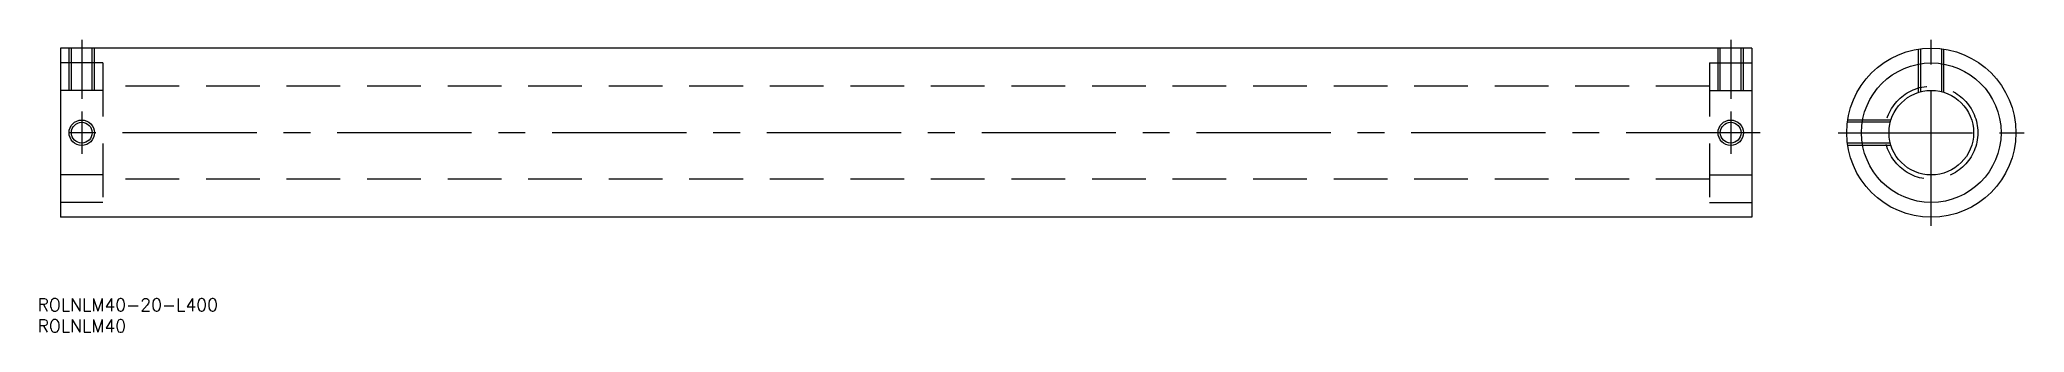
# Model space of a CAD drawing. Extents: x -447 to 22, y -47 to 22.
import ezdxf

# ---------------------------------------------------------------- set-up
doc = ezdxf.new("R2010")
doc.units = 0
doc.linetypes.add('CENTER', pattern=[50.8, 31.75, -6.35, 6.35, -6.35])
doc.linetypes.add('DASHED', pattern=[19.05, 12.7, -6.35])
doc.layers.get('0').update_dxf_attribs({"linetype": 'CONTINUOUS'})
doc.layers.add('CENTER', color=1, linetype='CONTINUOUS')
doc.styles.get("Standard").update_dxf_attribs({"font": 'txt.shx', "height": 3, "bigfont": 'bigfont.shx'})

msp = doc.modelspace()

# ---------------------------------------------------------------- linework, layer by layer
at = {"color": 7, "linetype": 'CONTINUOUS'}
for p, q in [((-42.44, 20), (-442.44, 20)), ((-442.44, 20), (-442.44, -20)), ((-42.44, 20), (-42.44, -20)), ((-42.44, -20), (-442.44, -20))]:
    msp.add_line(p, q, dxfattribs=at)
at = {"color": 3, "linetype": 'DASHED'}
for p, q in [((-440.44, 10), (-440.44, 20)), ((-439.9, 10), (-439.9, 20)), ((-434.98, 10), (-434.98, 20)), ((-434.44, 10), (-434.44, 20)), ((-50.44, 10), (-50.44, 20)), ((-49.9, 10), (-49.9, 20)), ((-44.98, 10), (-44.98, 20)), ((-44.44, 10), (-44.44, 20)), ((-3, 9.54), (-3, 19.77)), ((-2.46, 9.69), (-2.46, 19.85)), ((2.46, 9.69), (2.46, 19.85)), ((3, 9.54), (3, 19.77)), ((-432.44, 16.5), (-442.44, 16.5)), ((-432.44, 16.5), (-432.44, -16.5)), ((-52.44, 16.5), (-52.44, -16.5)), ((-52.44, 16.5), (-42.44, 16.5)), ((-432.44, 10), (-442.44, 10)), ((-52.44, 11), (-432.44, 11)), ((-52.44, 10), (-42.44, 10)), ((-9.69, 2.46), (-19.85, 2.46)), ((-9.54, 3), (-19.77, 3)), ((-9.69, -2.46), (-19.85, -2.46)), ((-9.54, -3), (-19.77, -3)), ((-432.44, -10), (-442.44, -10)), ((-52.44, -11), (-432.44, -11)), ((-52.44, -10), (-42.44, -10)), ((-432.44, -16.5), (-442.44, -16.5)), ((-52.44, -16.5), (-42.44, -16.5))]:
    msp.add_line(p, q, dxfattribs=at)
at = {"color": 7, "linetype": 'CONTINUOUS'}
for centre, radius in [((0, 0), 20), ((0, 0), 16.5), ((0, 0), 10), ((-437.44, 0), 2.46), ((-47.44, 0), 2.46)]:
    msp.add_circle(centre, radius, dxfattribs=at)
at = {"color": 3, "linetype": 'DASHED'}
msp.add_circle((0, 0), 11, dxfattribs=at)
at = {"color": 3, "linetype": 'CONTINUOUS'}
for centre in [(-437.44, 0), (-47.44, 0)]:
    msp.add_circle(centre, 3, dxfattribs=at)
at = {"layer": 'CENTER', "color": 1, "linetype": 'CENTER'}
for p, q in [((-437.44, 22), (-437.44, 8)), ((-47.44, 22), (-47.44, 8)), ((0, -22), (0, 22)), ((-437.44, 5), (-437.44, -5)), ((-47.44, 5), (-47.44, -5)), ((-40.44, 0), (-444.44, 0)), ((-22, 0), (22, 0))]:
    msp.add_line(p, q, dxfattribs=at)

# ---------------------------------------------------------------- texts
at = {"color": 7, "linetype": 'CONTINUOUS'}
for s, p in [('ROLNLM40-20-L400', (-447.9, -42.21)), ('ROLNLM40', (-447.9, -47.21))]:
    msp.add_text(s, height=3, dxfattribs=at).set_placement(p)

doc.saveas('drawing.dxf')
